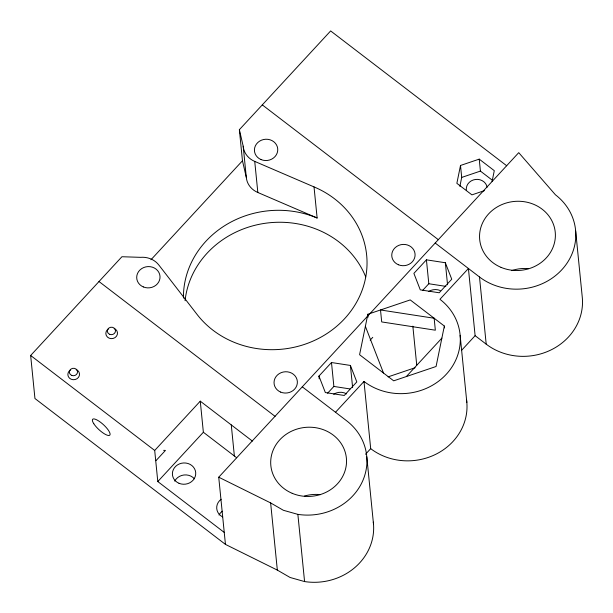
<?xml version="1.0" encoding="UTF-8"?>
<svg xmlns="http://www.w3.org/2000/svg" width="613" height="613" viewBox="0 0 613 613"><rect width="100%" height="100%" fill="white"/><g stroke="black" fill="none" stroke-linecap="round" stroke-linejoin="round"><path stroke-width="0.92" d="M367.846 314.254L359.578 354.712L393.692 380.834L436.073 366.497L444.341 326.039L410.227 299.918L367.846 314.254L368.129 317.09M492.101 181.387L494.285 170.675L479.228 159.135L460.509 165.464L456.861 183.325L471.926 194.865L484.4 190.643M459.88 186.352L461.704 177.425L460.509 165.464M373.302 522.13A58.396 53.224 -5.7 0 1 304.577 581.568L290.102 577.484L277.337 570.105L225.446 544.398L34.949 398.519L30.65 355.486L121.926 256.732L140.477 257.337A20.436 18.628 -5.7 0 1 158.89 265.084L196.65 313.894A93.437 85.161 -5.7 0 0 344.567 318.729A93.437 85.161 -5.7 0 0 314.025 186.911L254.732 161.403A20.436 18.628 -5.7 0 1 243.192 146.208L239.369 129.688L330.645 30.934L506.721 165.771M150.982 259.743L242.464 160.775L239.369 129.688M224.251 532.436L157.794 481.55L154.698 450.463L200.267 401.17L252.387 441.084M155.947 460.692L165.441 450.425L163.633 450.34M157.794 481.55L203.363 432.257L200.267 401.17M225.446 544.398L218.734 477.205L518.736 152.66L555.439 194.804A58.396 53.224 -5.7 0 1 561.769 269.812A58.396 53.224 -5.7 0 1 479.489 276.969L435.192 243.039M318.952 376.091L331.487 362.528L350.414 365.448L356.804 381.922L344.276 395.477L325.35 392.565L318.952 376.091L319.227 378.849M426.418 259.828L413.89 273.383L420.28 289.857L439.207 292.776L451.743 279.221L445.345 262.747L426.418 259.828L428.809 283.742L422.541 290.524M370.175 340.138L372.765 337.334M327.603 393.224L333.87 386.443L331.487 362.528M335.503 412.265L363.984 381.455A58.396 53.224 -5.7 0 0 446.264 374.298A58.396 53.224 -5.7 0 0 439.935 299.297L468.416 268.486L475.121 335.679L486.201 344.161A58.396 53.224 -5.7 0 0 550.566 350.146A58.396 53.224 -5.7 0 0 582.35 298.018L575.645 230.825M406.35 376.551L441.873 338.123M365.517 454.256L370.696 448.655L363.984 381.455M461.528 350.383L475.121 335.679M461.704 177.425L480.416 171.096L492.469 180.322M388.083 376.872L415.131 367.723M428.809 283.742L445.843 286.371M333.87 386.443L349.962 388.926M302.278 386.826L346.583 420.748A58.396 53.224 -5.7 0 1 361.226 483.964A58.396 53.224 -5.7 0 1 297.872 514.368L283.39 510.292L270.632 502.913L218.734 477.205M242.464 160.775L246.296 177.295A20.436 18.628 -5.7 0 0 257.835 192.49L317.128 217.998L314.025 186.911M262.295 104.884L438.372 239.721M98.999 281.528L275.084 416.365M203.363 432.257L236.641 457.735M30.65 355.486L154.698 450.463M365.379 326.338L383.508 373.026M479.228 159.135L480.416 171.096M479.489 276.969L486.201 344.161M460.141 335.319L466.845 402.511M445.345 262.747L447.551 284.823M444.341 326.039L444.532 327.932M412.848 326.162L416.74 365.21M366.789 456.769L373.493 523.969M350.414 365.448L352.613 387.523M297.872 514.368L304.577 581.568M254.732 161.403L257.835 192.49M243.192 146.208L246.296 177.295M270.632 502.913L277.337 570.105M231.277 424.916L234.373 456.003M466.531 399.76A58.396 53.224 -5.7 0 1 436.41 453.972A58.396 53.224 -5.7 0 1 370.696 448.655M466.294 189.869A10.513 9.578 -5.7 0 1 475.504 179.456A10.513 9.578 -5.7 0 1 487.128 187.218M183.433 298.087A93.437 85.161 -5.7 0 1 317.128 217.998M185.065 300.715A93.437 85.161 -5.7 0 1 266.272 223.132A93.437 85.161 -5.7 0 1 365.7 276.846M114.179 328.476A5.839 5.325 -5.7 0 1 116.401 336.338A5.839 5.325 -5.7 0 1 107.49 337.119A5.839 5.325 -5.7 0 1 108.363 328.982M76.211 369.562A5.839 5.318 -5.5 0 1 78.433 377.424A5.839 5.318 -5.5 0 1 69.514 378.19A5.839 5.318 -5.5 0 1 70.388 370.06M333.671 394.236A11.678 10.643 -5.7 0 1 346.644 393.883M428.61 291.535A11.678 10.643 -5.7 0 1 440.241 290.524M304.423 496.04A37.96 34.596 -5.7 0 1 320.522 494.645M511.579 270.632A37.96 34.596 -5.7 0 1 528.483 268.609M174.728 481.128A11.678 10.643 -5.7 0 1 194.436 478.822M219.033 515.05A11.678 10.643 -5.7 0 1 222.35 511.219M222.649 516.905A11.678 10.643 -5.7 0 1 221.155 499.266M434.15 318.239L380.504 309.971L381.7 321.932L435.345 330.2L434.15 318.239M501.074 267.383A37.96 34.596 -5.7 0 0 555.278 232.595A37.96 34.596 -5.7 0 0 496.04 207.677A37.96 34.596 -5.7 0 0 501.074 267.383M109.658 334.323A4.084 3.724 -5.7 0 0 115.489 330.576A4.084 3.724 -5.7 0 0 109.114 327.894A4.084 3.724 -5.7 0 0 109.658 334.323M71.69 375.394A4.084 3.724 -5.5 0 0 77.529 371.647A4.084 3.724 -5.5 0 0 71.146 368.965A4.084 3.724 -5.5 0 0 71.69 375.394M398.381 264.747A11.678 10.643 -5.7 0 0 415.062 254.043A11.678 10.643 -5.7 0 0 396.833 246.372A11.678 10.643 -5.7 0 0 398.381 264.747M261.046 159.579A11.678 10.643 -5.7 0 0 277.727 148.875A11.678 10.643 -5.7 0 0 259.498 141.205A11.678 10.643 -5.7 0 0 261.046 159.579M280.662 392.098A11.678 10.643 -5.7 0 0 297.343 381.393A11.678 10.643 -5.7 0 0 279.114 373.723A11.678 10.643 -5.7 0 0 280.662 392.098M143.327 286.93A11.678 10.643 -5.7 0 0 160.001 276.225A11.678 10.643 -5.7 0 0 141.779 268.555A11.678 10.643 -5.7 0 0 143.327 286.93M292.217 493.327A37.96 34.596 -5.7 0 0 346.422 458.539A37.96 34.596 -5.7 0 0 287.183 433.621A37.96 34.596 -5.7 0 0 292.217 493.327M93.789 423.713A11.678 3.349 42.7 0 0 109.137 435.468A11.678 3.349 42.7 0 0 100.747 422.418A11.678 3.349 42.7 0 0 93.789 423.713M179.019 483.289A11.678 10.643 -5.7 0 0 195.7 472.585A11.678 10.643 -5.7 0 0 177.471 464.922A11.678 10.643 -5.7 0 0 179.019 483.289"/></g></svg>
